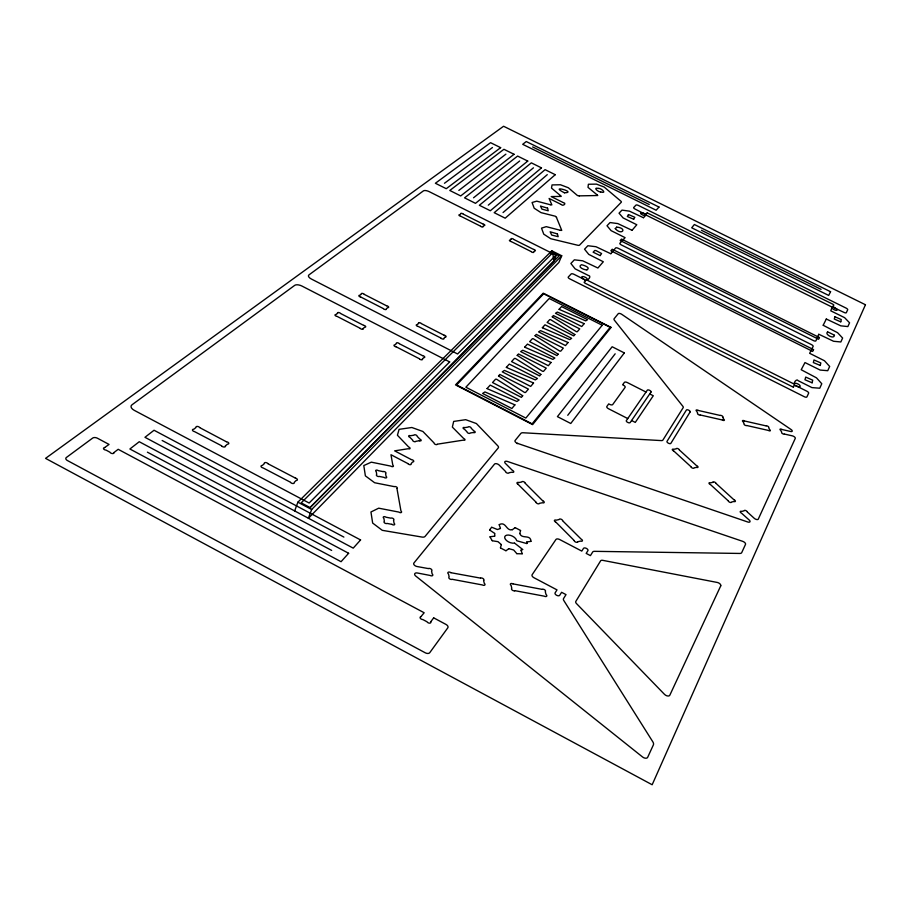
<?xml version="1.0" encoding="UTF-8"?>
<svg xmlns="http://www.w3.org/2000/svg" width="911" height="911" viewBox="0 0 911 911"><rect width="100%" height="100%" fill="white"/><g stroke="black" fill="none" stroke-linecap="round" stroke-linejoin="round"><path stroke-width="1.37" d="M600.212 255.535L601.59 253.554L596.056 250.627L594.781 250.445L593.129 252.199L600.167 255.615M827.53 332.014C824.216 334.189 834.237 339.757 834.43 335.339M818.716 334.417L815.903 340.816A2.312 0.888 26.5 0 1 813.432 340.577L621.313 244.922A2.266 0.865 23.7 0 1 619.913 243.237L625.094 237.646L611.11 230.654L606.999 225.757L610.063 222.557L617.783 223.582L632.086 230.324M834.476 335.202L827.552 331.809M610.882 253.634L615.597 247.997A2.277 0.877 23.6 0 1 618.239 248.327L811.439 344.597A2.334 0.9 26.5 0 1 813.124 346.442L809.64 353.309L824.478 360.756L829.67 366.45L827.735 370.697L820.139 370.06L804.982 362.567L801.202 369.752L816.495 377.849L821.779 383.747L819.752 388.211L811.94 387.608L798.275 380.752C796.487 377.518 791.534 385.194 795.861 385.683L806.85 391.195A2.471 1.002 26.9 0 1 808.626 393.222L806.918 396.889A2.482 1.013 27 0 1 804.265 396.695L569.717 278.834A2.414 0.991 23.2 0 1 568.293 277.001L571.14 273.983A2.403 0.979 23.2 0 1 573.976 274.302L584.543 279.597C586.798 282.456 592.549 275.874 588.369 275.464L575.114 268.836L570.878 263.461L574.363 259.829L582.687 260.797L597.901 268.016L603.31 261.764L588.745 254.385L584.555 249.193L587.868 245.731L595.965 246.722L610.837 253.759M823.18 325.284L837.585 332.697L842.618 338.049L840.842 341.967L833.588 341.272L818.75 334.223M646.15 214.78L635.069 209.052A2.152 0.786 23.6 0 1 633.714 207.503L635.969 205.112A2.141 0.774 23.6 0 1 638.429 205.465L846.057 308.089A2.186 0.797 26.5 0 1 847.685 309.774L846.342 312.655A2.198 0.797 26.5 0 1 844.019 312.405L832.244 306.882M615.267 228.593C621.609 236.029 627.964 228.297 616.701 227.067M564.478 192.768C577.79 192.483 547.682 184.238 564.467 192.813M519.76 533.459L520.591 530.612M500.412 547.739L501.346 544.721M294.64 510.98L297.886 502.177L551.838 250.81L561.723 255.763L558.887 262.482L308.373 518.291L311.664 509.5L561.723 255.763M550.426 254.169L551.838 250.81M553.774 261.298L556.598 254.579L552.806 252.723L301.188 502.872L310.059 507.575L553.774 261.298L552.806 252.723M840.773 321.868L834.317 319.044L834.806 316.857M834.818 316.755L841.274 319.533L840.807 321.754M826.266 318.998L840.785 325.842L847.856 326.571L849.564 322.824L844.611 317.654L830.786 310.833L832.21 307.018M430.789 621.712L433.682 617.852M489.662 529.849L491.576 527.321M567.747 415.314L615.164 353.81M556.564 217.319L555.323 216.226L541.02 212.627L534.199 208.232L532.081 202.504L536.727 201.16L550.107 204.69M310.059 507.575L559.16 255.854L556.598 254.579M422.385 358.98L423.797 357.613A1.708 0.809 21.3 0 0 424.708 356.873A1.708 0.809 21.3 0 0 422.92 355.745L422.818 355.689M445.172 337.036L443.839 338.323A1.663 0.763 21.5 0 1 443.156 339.108A1.663 0.763 21.5 0 1 441.14 338.277M418.57 323.416L417.192 324.669A1.663 0.763 21.1 0 0 416.304 325.352A1.663 0.763 21.1 0 0 418.035 326.445M511.242 239.149L510.194 240.105A1.446 0.581 22.2 0 0 509.5 240.629A1.446 0.581 22.2 0 0 511.048 241.552M643.485 217.752L629.49 211.158L621.974 210.122L619.047 213.185L623.113 217.923L636.8 224.744L632.132 230.21M647.095 212.832L832.984 304.263L833.861 305.048L833.166 305.777A3.12 1.127 26.4 0 0 835.467 308.169A2.733 0.991 26.4 0 1 837.061 310.116A2.733 0.991 26.4 0 1 834.385 309.842A2.733 0.991 26.4 0 1 832.164 307.838A1.731 0.638 26.3 0 0 830.889 306.506L647.174 215.622A1.697 0.615 23.8 0 0 645.227 215.36A2.665 0.979 23.7 0 1 642.175 214.734A2.665 0.979 23.7 0 1 640.615 212.923A2.665 0.979 23.7 0 1 643.325 213.128A3.04 1.105 23.7 0 0 646.821 213.618L647.061 213.015M600.634 192.016C598.026 192.016 592.218 186.801 598.812 188.475M633.68 219.255L627.337 216.476L628.419 214.677M598.857 188.383C601.75 188.497 607.284 193.895 600.679 191.925M628.465 214.54L634.819 217.285L633.749 219.118M503.054 212.548L547.272 174.661M225.37 445.935L227.465 444.147A2.016 1.093 17.4 0 0 228.775 443.167A2.016 1.093 17.4 0 0 226.782 441.812L226.463 441.733M363.17 328.518L364.696 327.22A1.708 0.797 20.1 0 0 365.664 326.514A1.708 0.797 20.1 0 0 363.91 325.398L363.762 325.341M823.237 325.147L826.254 319.123M488.285 205.157L533.447 167.818M337.582 313.27L336.011 314.546A1.708 0.797 19.6 0 0 335.02 315.229A1.708 0.797 19.6 0 0 336.763 316.345M473.538 197.789L519.657 160.985M615.289 228.581L616.622 227.238M458.837 190.433L505.89 154.164M579.202 195.99L577.415 195.501L568.339 187.757L560.47 184.762L552.043 184.922L551.497 188.087L560.265 195.444M114.114 452.414L118.179 449.305L424.162 612.761L420.928 616.645M444.477 183.259L492.464 147.514M506.06 550.711L508.748 548.707M512.381 529.678L515.068 527.72M646.047 214.905L643.53 217.638M500.355 528.551L497.417 529.519L491.803 527.275M428.625 568.498L428.717 568.475A2.05 1.184 22.7 0 1 431.324 569.273A2.05 1.184 22.7 0 1 431.563 570.958L432.099 573.873A2.061 1.184 22.7 0 1 432.543 575.593A2.061 1.184 22.7 0 1 430.094 575.445L417.34 572.985A3.234 1.868 22.4 0 0 414.767 573.714A3.234 1.868 22.4 0 0 415.735 576.037L642.574 756.995A3.69 2.221 30.1 0 0 647.675 757.314L653.358 744.936A5.751 3.439 29.9 0 0 652.88 741.907L563.795 600.508A4.179 2.334 26 0 1 563.579 598.516L566.016 594.632L561.597 592.298L559.718 595.27A2.608 1.458 25.7 0 1 556.632 595.293A2.608 1.458 25.7 0 1 555.118 592.845L557.008 589.884L534.005 577.756A3.28 1.822 25 0 1 532.138 574.704L555.949 539.483A3.154 1.685 25.1 0 1 559.684 539.54L581.776 551.087L583.507 548.388A2.482 1.321 25.7 0 1 586.411 548.411A2.482 1.321 25.7 0 1 587.902 550.677L586.183 553.398L590.43 555.619L592.651 552.066A3.974 2.107 25.9 0 1 594.496 551.337L739.789 553.444A4.737 2.334 28.1 0 0 741.736 552.578L745.517 544.357A2.972 1.446 28.1 0 0 742.693 541.339L507.541 461.49A2.835 1.446 23.4 0 0 505.001 461.558A2.835 1.446 23.4 0 0 505.332 463.323L512.289 470.292M514.726 590.806L514.738 590.795A2.027 1.15 24.7 0 1 512.153 590.021A2.027 1.15 24.7 0 1 511.811 588.335L511.117 585.443A2.016 1.139 24.7 0 1 510.581 583.746A2.016 1.139 24.7 0 1 512.927 583.883M521.103 550.05L522.652 549.652M577.688 541.749L580.649 541.088A1.902 1.002 25.5 0 0 582.425 540.77A1.902 1.002 25.5 0 0 581.207 539.175L562.679 520.807M712.937 482.34L710.489 482.841A1.72 0.809 26.9 0 0 708.997 483.081A1.72 0.809 26.9 0 0 710.204 484.47M514.567 543.081L522.675 549.458M518.769 482.557L521.741 482.01A1.845 0.945 23.9 0 1 523.392 481.634A1.845 0.945 23.9 0 1 525.135 483.012M437.269 444.192L463.312 440.127A1.617 0.82 22.4 0 0 464.997 439.865A1.617 0.82 22.4 0 0 463.665 438.51L452.357 427.1L453.678 421.429L465.692 419.686L476.396 423.547L497.77 445.798A3.746 1.89 23 0 1 498.271 447.882L425.084 536.397A4.168 2.323 22.2 0 1 422.044 537.069L382.267 530.327L372.656 523.062L370.948 511.982L378.703 508.179L398.859 512.073A1.765 0.979 21.5 0 0 401.227 512.529A1.765 0.979 21.5 0 0 400.954 511.014L396.968 488.569M526.854 541.943L530.919 541.373M490.084 536.773L494.627 536.158M104.617 447.563L109.047 444.431L97.477 438.248A3.53 1.936 14.3 0 0 92.717 438.043L66.355 457.504A3.633 2.027 13.6 0 0 67.414 460.533L425.255 652.8A3.621 2.221 23.4 0 0 429.753 652.675L447.813 627.804A3.53 2.107 23.6 0 0 445.98 624.422L433.887 617.965M512.244 529.724C506.163 531.318 506.049 521.138 499.319 524.565M508.862 548.673L513.679 550.005L516.822 553.637M579.294 195.865L597.73 195.512L597.024 194.681M522.105 553.842L516.867 553.683M505.856 550.734L500.503 547.944M411.487 459.599L411.715 459.634A1.89 0.991 21.5 0 1 413.696 460.966A1.89 0.991 21.5 0 1 412.694 461.923L411.089 463.642A1.89 1.002 21.5 0 1 410.269 464.69A1.89 1.002 21.5 0 1 407.969 463.756L407.877 463.722M515.216 527.685L520.534 530.453M395.943 346.784L395.921 346.784A1.708 0.809 20.7 0 1 394.042 345.599A1.708 0.809 20.7 0 1 394.964 344.859L396.444 343.538A1.708 0.809 20.8 0 1 397.196 342.73A1.708 0.809 20.8 0 1 399.257 343.572M526.831 543.571L516.765 540.758M295.323 478.047L268.05 463.801M444.169 335.202L444.283 335.225A1.663 0.763 21.6 0 1 446.026 336.341A1.663 0.763 21.6 0 1 445.194 337.059M428.443 568.601L417.079 566.528A3.2 1.845 22.3 0 1 414.277 565.048A3.2 1.845 22.3 0 1 413.913 563.021L494.548 464.075A2.858 1.458 23.2 0 1 499.137 465.02L505.559 471.488M450.899 572.7L480.484 578.109M542.136 589.36L513.007 583.883M452.266 579.316L482.352 584.942A2.038 1.162 24 0 0 484.754 585.056A2.038 1.162 24 0 0 484.276 583.336L483.582 580.421M514.966 590.681L544.277 596.17A2.016 1.127 25.5 0 0 546.611 596.261A2.016 1.127 25.5 0 0 546.065 594.553L545.256 591.66A2.004 1.127 25.4 0 0 544.903 589.998A2.004 1.127 25.4 0 0 542.444 589.269M386.776 305.823L386.902 305.845A1.651 0.752 20.5 0 1 388.61 306.95A1.651 0.752 20.5 0 1 387.71 307.633L386.264 308.84A1.663 0.763 20.5 0 1 385.524 309.592A1.663 0.763 20.5 0 1 383.508 308.761M360.665 297.077L360.619 297.066A1.663 0.752 20 0 1 358.911 295.961A1.663 0.752 20 0 1 359.845 295.289L361.337 294.116A1.651 0.752 20.1 0 1 362.1 293.388A1.651 0.752 20.1 0 1 364.104 294.207M698.259 410.451L720.18 415.45M744.56 420.996L766.049 425.881M782.048 429.525L790.702 431.495A2.46 1.048 27.2 0 0 792.228 431.108A2.46 1.048 27.2 0 0 791.067 429.525L621.712 314.295A2.46 1.025 24.1 0 0 618.262 313.657L614.128 318.748A3.917 1.64 24.1 0 0 614.401 320.194L682.863 406.306A3.337 1.48 25.6 0 1 683.182 407.65L662.889 440.093A3.473 1.617 25.7 0 1 661.352 440.594L523.108 432.759A4.589 2.255 23.5 0 0 520.864 433.42L515.091 440.525A2.927 1.458 23.4 0 0 517.528 443.372L747.726 521.98A2.744 1.31 27.8 0 0 749.901 521.855A2.744 1.31 27.8 0 0 749.241 520.067L741.531 513.166A1.742 0.831 27.6 0 1 740.222 511.663A1.742 0.831 27.6 0 1 741.702 511.39L744.15 510.843A1.742 0.831 27.7 0 1 745.483 510.456A1.742 0.831 27.7 0 1 747.236 511.777M700.263 414.983L722.264 419.971M746.735 425.517L768.292 430.402M784.337 434.046L792.354 435.857A2.471 1.059 27.3 0 1 795.28 438.362L758.294 519.099A2.722 1.298 27.9 0 1 756.608 519.498A2.722 1.298 27.9 0 1 754.183 518.245L747.327 511.993M559.958 230.198L546.258 226.657L541.521 228.137L543.753 234.173L550.768 238.728L577.62 245.23A2.915 1.15 23.1 0 0 579.567 245.105L621.268 202.253A2.71 0.979 23.4 0 0 620.744 201.058L604.164 187.04L596.466 184.113L588.392 184.261L588.005 187.37L596.751 194.555M563.499 202.618C566.927 203.335 562.998 206.603 561.347 204.622M542.728 500.765L543.047 500.902A1.856 0.968 24.4 0 1 544.186 502.462A1.856 0.968 24.4 0 1 542.409 502.747L539.437 503.327A1.868 0.968 24.3 0 1 537.786 503.737A1.868 0.968 24.3 0 1 536.01 502.314M733.959 499.706L734.175 499.797A1.731 0.82 27.4 0 1 735.393 501.244A1.731 0.82 27.4 0 1 733.924 501.505L731.476 502.029A1.731 0.82 27.3 0 1 730.121 502.405A1.731 0.82 27.3 0 1 728.379 501.096M696.642 465.658L696.847 465.749A1.697 0.797 26.5 0 1 698.02 467.138A1.697 0.797 26.5 0 1 696.528 467.366L694.068 467.833A1.697 0.797 26.4 0 1 692.702 468.174A1.697 0.797 26.4 0 1 691.016 466.899M673.571 450.922L673.457 450.865A1.685 0.786 26 0 1 672.307 449.499A1.685 0.786 26 0 1 673.798 449.282L676.269 448.85A1.674 0.786 26 0 1 677.636 448.531A1.674 0.786 26 0 1 679.287 449.783M550.472 204.884L551.872 204.907L549.105 198.45L561.21 204.463M518.143 484.367L535.953 502.075M560.219 230.358L561.757 230.403L556.439 217.387M532.65 146.944L649.258 204.519M701.424 230.278L821.096 289.368M563.249 202.572L551.178 196.571L561.244 196.412L560.55 195.569M463.323 214.176L482.955 224.026M513.713 239.456L533.493 249.375M460.772 216.249L480.473 226.133M511.333 241.62L531.193 251.584M646.013 392.049L627.44 382.609A2.642 1.184 24.7 0 0 624.388 382.381L622.623 384.806L623.466 385.228A2.631 1.184 24.6 0 1 625.094 387.391L612.716 404.541A2.699 1.241 24.6 0 1 609.584 404.336L608.719 403.892L606.851 406.465A2.733 1.264 24.6 0 0 608.525 408.743L627.747 418.559M649.725 393.928L653.289 395.75L635.274 422.408L631.574 420.518M364.298 294.401L386.571 305.8M421.486 323.678L443.964 335.18M360.95 297.111L383.315 308.567M418.377 326.514L440.935 338.072M340.657 313.543L363.557 325.329M399.462 343.789L422.579 355.666M337.116 316.413L360.107 328.256M396.16 346.806L419.367 358.74M411.351 459.599L394.634 450.854L408.253 448.724A1.663 0.865 21.4 0 0 410.052 448.44A1.663 0.865 21.4 0 0 408.709 447.039L397.412 435.242L399.098 429.343L411.829 427.498L422.886 431.472L434.183 443.088A1.64 0.843 21.9 0 0 435.321 444.386A1.64 0.843 21.9 0 0 437.155 444.386M407.741 463.505L390.967 454.726L392.812 465.157A1.708 0.9 21.1 0 1 393.062 466.557A1.708 0.9 21.1 0 1 390.785 466.102L371.312 462.162L363.796 465.567L365.379 475.861L374.626 482.739L394.395 486.656A1.731 0.934 21.3 0 1 396.536 486.998A1.731 0.934 21.3 0 1 397.196 488.41M199.782 427.669L226.361 441.733M221.601 445.775L194.51 431.598A2.027 1.093 16.7 0 1 192.483 430.197A2.027 1.093 16.7 0 1 193.827 429.218L196.002 427.487A2.016 1.082 16.8 0 1 197.152 426.428A2.016 1.082 16.8 0 1 199.566 427.418L199.68 427.464M290.484 482.249L263.108 467.924A2.027 1.116 18.2 0 1 261.047 466.512A2.027 1.116 18.2 0 1 262.3 465.475L264.338 463.653A2.016 1.105 18.3 0 1 265.397 462.549A2.016 1.105 18.3 0 1 267.834 463.54L267.948 463.608M297.886 502.177L311.664 509.5M162.158 440.491L343.88 537.091M744.378 420.871L744.321 420.836A1.583 0.695 26.6 0 0 742.556 420.631A1.583 0.695 26.6 0 0 743.182 421.816L744.15 423.809A1.594 0.695 26.6 0 0 744.629 424.947A1.594 0.695 26.6 0 0 746.519 425.562M147.4 452.175L331.65 550.415M698.088 410.349L697.963 410.28A1.606 0.706 25.9 0 0 696.209 410.087A1.606 0.706 25.9 0 0 696.79 411.271L697.689 413.264A1.606 0.717 25.9 0 0 698.122 414.403A1.606 0.717 25.9 0 0 700.047 415.029M781.866 429.4L781.82 429.377A1.583 0.683 27.1 0 0 780.078 429.172A1.583 0.683 27.1 0 0 780.738 430.345L781.752 432.338A1.583 0.683 27.2 0 0 782.264 433.477A1.583 0.683 27.2 0 0 784.132 434.08M722.446 420.096L722.56 420.153A1.594 0.706 26.3 0 0 724.291 420.335A1.594 0.706 26.3 0 0 723.687 419.151L722.742 417.158M450.865 572.677L450.569 572.472A2.05 1.173 23.1 0 0 448.098 572.336A2.05 1.173 23.1 0 0 448.531 574.055L449.157 576.97A2.05 1.184 23.2 0 0 449.396 578.644A2.05 1.184 23.2 0 0 451.947 579.396M492.293 540.758L497.998 541.669L501.301 544.55M519.839 533.675C521.935 539.414 530.35 534.005 531.011 541.18M489.719 530.054L494.639 533.379M679.367 449.988L696.505 465.612M716.092 483.479L733.822 499.661M673.787 451.002L690.937 466.694M710.534 484.629L728.288 500.879M525.191 483.251L542.671 500.754M555.972 522.219L574.146 540.485M221.737 446.014L221.749 446.037A2.027 1.105 17.3 0 0 224.254 447.016A2.027 1.105 17.3 0 0 225.404 445.935M290.586 482.454L290.655 482.523A2.027 1.116 18.9 0 0 293.16 483.513A2.027 1.116 18.9 0 0 294.23 482.375L296.143 480.484A2.016 1.116 19 0 0 297.373 479.459A2.016 1.116 19 0 0 295.335 478.081M489.981 536.966L492.213 540.678M520.978 550.244L522.254 553.683M499.16 524.713L500.469 528.346M526.706 542.125L527.014 543.48M494.696 533.516L494.798 535.975M514.26 543.104A6.354 3.45 24.1 0 1 505.423 539.335A6.354 3.45 24.1 0 1 508.52 535.042A6.354 3.45 24.1 0 1 516.457 540.041M422.408 358.98A1.708 0.82 21.2 0 1 421.656 359.811A1.708 0.82 21.2 0 1 419.572 358.957M337.56 313.27A1.708 0.797 19.7 0 1 338.402 312.496A1.708 0.797 19.7 0 1 340.463 313.35M363.204 328.518A1.708 0.809 20.1 0 1 362.384 329.315A1.708 0.809 20.1 0 1 360.312 328.461M418.548 323.416A1.651 0.763 21.1 0 1 419.276 322.653A1.651 0.763 21.1 0 1 421.281 323.473M511.219 239.149A1.446 0.581 22.2 0 1 511.777 238.557A1.446 0.581 22.2 0 1 513.531 239.286M533.778 249.443A1.446 0.581 22.6 0 1 535.326 250.377A1.446 0.581 22.6 0 1 534.677 250.912L533.641 251.88A1.446 0.592 22.6 0 1 533.129 252.484A1.446 0.592 22.6 0 1 531.375 251.755M463.141 214.017A1.446 0.581 21.5 0 0 461.399 213.299A1.446 0.581 21.5 0 0 460.807 213.857L459.691 214.768A1.446 0.581 21.5 0 0 458.962 215.269A1.446 0.581 21.5 0 0 460.476 216.18M483.24 224.095A1.446 0.581 21.8 0 1 484.766 225.017A1.446 0.581 21.8 0 1 484.071 225.529L482.967 226.452A1.446 0.581 21.8 0 1 482.397 227.033A1.446 0.581 21.8 0 1 480.644 226.304M420.916 616.701A2.141 1.287 22.9 0 0 420.324 618.284A2.141 1.287 22.9 0 0 422.818 619.548L427.02 621.78A2.141 1.287 23.1 0 0 429.411 623.147A2.141 1.287 23.1 0 0 430.857 622.019M114.103 452.665A2.141 1.184 14.7 0 1 112.281 453.541A2.141 1.184 14.7 0 1 109.992 452.243L106.018 450.102A2.141 1.184 14.5 0 1 103.626 448.907A2.141 1.184 14.5 0 1 104.651 447.608M712.914 482.329A1.708 0.809 26.9 0 1 714.292 481.987A1.708 0.809 26.9 0 1 716 483.263M720.385 415.405A1.594 0.706 26.2 0 1 722.298 416.02A1.594 0.706 26.2 0 1 722.765 417.17M766.253 425.836A1.583 0.683 26.9 0 1 768.132 426.45A1.583 0.683 26.9 0 1 768.645 427.601L769.613 429.582A1.583 0.683 27 0 1 770.273 430.755A1.583 0.683 27 0 1 768.588 430.561M480.803 578.018A2.027 1.15 23.9 0 1 483.308 578.758A2.027 1.15 23.9 0 1 483.616 580.444M562.611 520.557A1.879 0.979 24.9 0 0 560.823 519.122A1.879 0.979 24.9 0 0 559.149 519.543L556.211 520.17A1.879 0.991 24.8 0 0 554.423 520.466A1.879 0.991 24.8 0 0 555.608 522.037M577.722 541.76A1.902 1.013 25.4 0 1 576.037 542.204A1.902 1.013 25.4 0 1 574.215 540.735M518.12 484.322A1.845 0.957 23.8 0 1 516.981 482.819A1.845 0.957 23.8 0 1 518.769 482.545M512.631 470.475A1.833 0.934 23.5 0 1 513.747 471.955A1.833 0.934 23.5 0 1 511.971 472.205L508.998 472.718A1.833 0.945 23.5 0 1 507.336 473.094A1.833 0.945 23.5 0 1 505.616 471.716M517.197 443.646A1.469 0.729 23.4 0 1 517.915 443.429M506.334 367.406L535.326 379.921L537.456 378.486L509.295 364.093L506.357 367.338M487.066 388.621L516.913 401.5L519.145 399.975L490.198 385.102L487.078 388.541M586.946 269.872C584.725 270.191 576.811 267.094 581.412 264.691C584.19 265.295 591.068 267.663 586.935 269.838M557.395 233.899L558.181 236.678L551.724 235.061L550.153 231.793L557.395 233.899M547.568 208.152L548.217 210.805L541.897 209.109L540.496 206.068L547.568 208.152M574.841 334.531L573.725 335.908L547.147 322.437L549.72 319.613L550.62 319.681L574.841 334.531M820.264 365.448L813.352 362.578L813.978 359.947L820.822 362.942L820.264 365.448M558.147 354.128L556.974 355.586L529.655 341.682L532.377 338.698L533.311 338.755L558.147 354.163M812.122 382.791L804.96 379.773L805.711 377.097L812.714 380.172L812.122 382.791M552.271 316.846L576.401 331.661L577.289 331.729L579.726 328.871L553.41 315.559L552.294 316.789M540.872 374.398L539.619 375.947L511.561 361.599L514.442 358.433L515.41 358.49L540.872 374.398M584.133 323.633L557.338 312.063L555.494 313.27L581.719 326.537L584.11 323.724M793.447 387.141L793.549 386.116A3.496 1.423 26.8 0 1 797.296 386.401A3.04 1.241 26.8 0 0 800.143 386.401A3.04 1.241 26.8 0 0 798.138 384.078A3.04 1.241 26.8 0 0 794.825 383.531A1.936 0.786 26.7 0 1 792.752 383.372L588.312 280.759A1.89 0.774 23.4 0 1 587.174 279.324A2.972 1.207 23.4 0 0 585.09 277.172A2.972 1.207 23.4 0 0 581.833 276.83A2.972 1.207 23.4 0 0 583.154 278.903A3.416 1.389 23.4 0 1 585.204 281.499L584.088 282.216L584.919 283.127L793.424 387.232M535.076 335.76L559.821 351.099L560.743 351.156L563.317 348.127L536.283 334.394L535.087 335.726M568.054 342.513L565.503 345.576L538.56 331.889L540.565 330.636L568.054 342.513M522.698 395.727L521.377 397.367L492.521 382.54L495.573 379.192L496.575 379.238L522.698 395.727M517.22 355.415L542.58 371.289L543.537 371.346L546.27 368.146L518.496 353.969L517.22 355.381M559.092 309.341L585.716 320.877L587.549 319.681L561.575 306.563L559.103 309.307M551.053 362.464L548.342 365.698L520.659 351.589L522.766 350.245L551.053 362.464M498.511 375.992L524.531 392.447L525.522 392.493L528.414 389.099L499.866 374.467L498.533 375.924M542.364 327.744L569.739 339.598L571.664 338.334L544.994 324.806L542.387 327.687M533.561 382.984L504.455 370.424L502.246 371.847L530.692 386.423L533.527 383.087M524.69 347.182L552.852 359.389L554.879 358.034L527.48 344.085L524.713 347.125M514.909 404.871L511.868 408.515L482.602 393.45L484.937 391.935L514.909 404.871M865.45 304.752L652.162 784.747L45.55 458.37L503.578 126.253L865.45 304.752M720.749 585.83L669.801 695.241A3.45 1.981 29.3 0 1 664.506 694.364L576.458 603.537A3.28 1.833 26.2 0 1 575.832 601.397L600.6 560.857A3.143 1.674 26.2 0 1 602.752 560.345L717.23 582.448A3.086 1.583 28.3 0 1 719.963 583.871A3.097 1.458 33.1 0 1 720.749 585.83M813.534 349.608L812.658 351.395L610.871 250.753L612.238 249.25L813.534 349.608M819.444 337.537L818.602 339.256L620.186 240.527L621.507 239.081L819.444 337.537M830.57 291.725L828.68 295.437L691.711 227.796L694.364 224.505L830.57 291.725M690.117 411.943L670.872 443.338A2.175 1.013 25.8 0 1 668.412 443.213A2.175 1.013 25.8 0 1 667.011 441.357L686.393 410.052A2.084 0.934 25.8 0 1 688.75 410.201A2.084 0.934 25.8 0 1 690.117 411.943M651.001 392.06L630.196 422.533A2.164 1.002 25 0 1 627.702 422.397A2.164 1.002 25 0 1 626.358 420.575L647.3 390.181A2.073 0.922 25.1 0 1 649.68 390.352A2.073 0.922 25.1 0 1 651.001 392.06M624.32 352.921L570.764 423.49L557.418 416.634L612.146 346.761L624.32 352.921M611.099 327.413L532.628 424.617L455.5 384.886L543.241 293.171L611.099 327.413M610.176 327.334L532.115 423.854L456.605 384.954L543.685 293.775L610.176 327.334M602.239 325.261L525.829 418.092L465.863 387.209L549.219 298.489L602.239 325.261M348.628 553.273L341.067 561.7L129.886 448.998L139.246 441.733L348.628 553.273M360.574 539.95L353.229 548.137L144.951 437.303L154.05 430.254L360.574 539.95M658.995 207.048L656.136 210.225L522.698 144.314L526.273 141.535L658.995 207.048M449.658 361.929L309.136 503.02L134.213 410.314A6.753 3.587 15.5 0 1 131.97 404.814L294.731 285.337A5.603 2.574 19 0 1 301.917 286.043L449.658 361.929M555.961 255.205L457.584 353.98L311.391 279.028A5.5 2.482 19.2 0 1 308.977 274.883L423.421 190.877A4.737 1.868 21 0 1 429.263 191.674L555.961 255.205M555.255 174.696L505.184 218.184L494.195 212.684L545.074 169.662L555.255 174.696M541.487 167.886L490.323 210.748L479.368 205.271L531.329 162.853L541.487 167.886M527.754 161.076L475.496 203.335L464.564 197.858L517.607 156.066L527.754 161.076M514.043 154.289L460.704 195.933L449.795 190.467L503.92 149.29L514.043 154.289M500.651 147.662L446.265 188.702L435.378 183.259L490.562 142.674L500.651 147.662M419.39 440.742L415.792 441.3A1.651 0.854 21.5 0 1 414.027 441.573A1.651 0.854 21.5 0 1 412.694 440.184L409.984 437.382A1.651 0.843 21.4 0 1 408.663 436.005A1.651 0.843 21.4 0 1 410.44 435.731L414.027 435.196A1.64 0.843 21.5 0 1 415.792 434.934A1.64 0.843 21.5 0 1 417.113 436.301L419.823 439.102A1.651 0.843 21.6 0 1 421.155 440.48A1.651 0.843 21.6 0 1 419.39 440.742M473.515 432.486L470.122 432.998A1.606 0.809 22.5 0 1 468.448 433.249A1.606 0.809 22.5 0 1 467.115 431.916L464.416 429.195A1.594 0.797 22.4 0 1 463.084 427.863A1.594 0.797 22.4 0 1 464.758 427.623L468.152 427.111A1.594 0.797 22.5 0 1 469.814 426.86A1.594 0.797 22.5 0 1 471.146 428.193L473.845 430.892A1.594 0.797 22.5 0 1 475.178 432.224A1.594 0.797 22.5 0 1 473.515 432.486M391.935 524.349L387.05 523.426A1.788 1.002 21.3 0 1 384.647 522.971A1.788 1.002 21.3 0 1 384.396 521.422L383.884 518.302A1.788 0.991 21.2 0 1 383.633 516.765A1.788 0.991 21.2 0 1 386.025 517.22L390.887 518.154A1.776 0.991 21.4 0 1 393.267 518.61A1.776 0.991 21.4 0 1 393.529 520.147L394.064 523.267A1.788 1.002 21.5 0 1 394.326 524.804A1.788 1.002 21.5 0 1 391.935 524.349M383.03 471.602L378.338 470.668A1.72 0.922 20.8 0 0 376.027 470.201A1.72 0.922 20.8 0 0 376.266 471.625L376.733 474.529A1.731 0.934 20.9 0 0 376.972 475.963A1.731 0.934 20.9 0 0 379.295 476.419L383.998 477.364A1.72 0.922 21 0 0 386.321 477.831A1.72 0.922 21 0 0 386.07 476.396L385.581 473.492A1.72 0.922 21 0 0 385.342 472.069A1.72 0.922 21 0 0 383.03 471.602"/></g></svg>
